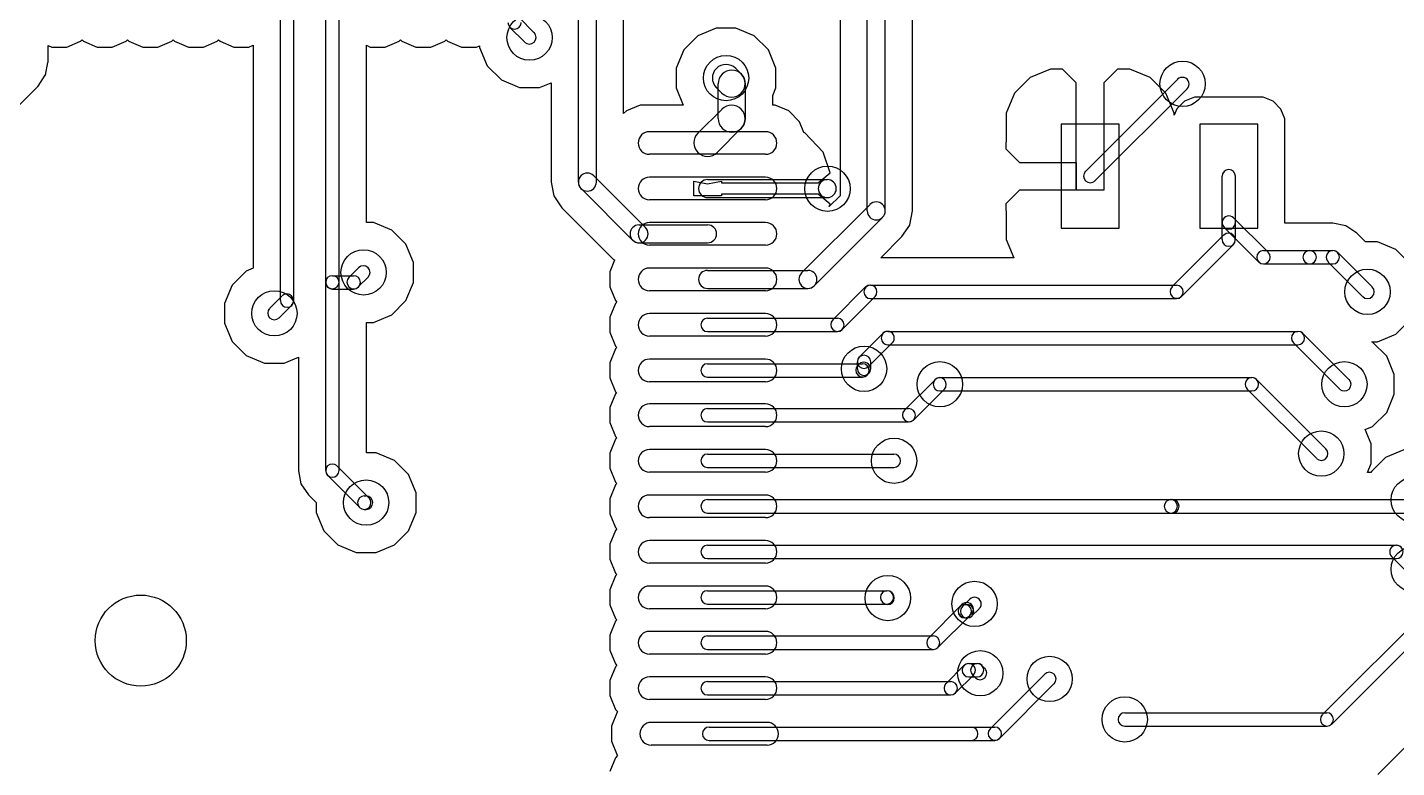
# Model space of a CAD drawing. Extents: x 32880 to 68030, y 27285 to 49782.
# Drawn here: x 40008 to 45931, y 41748 to 44951 of the extents above; entities that cross this region are included whole.
import ezdxf

# ---------------------------------------------------------------- set-up
doc = ezdxf.new("R2010")
doc.units = 0
doc.layers.add('BLACK', color=1, linetype='CONTINUOUS')

msp = doc.modelspace()

# ---------------------------------------------------------------- linework, layer by layer
at = {"layer": 'BLACK'}
for p, q in [((42391, 44282), (42391, 45932)), ((42469, 44282), (42469, 45932)), ((42587, 44579), (42587, 45932)), ((42587, 44579), (42587, 45932)), ((41102, 43769), (41102, 45289)), ((41160, 43769), (41160, 45289)), ((41298, 43849), (41298, 45289)), ((41356, 43849), (41356, 45289)), ((43641, 44157), (43641, 45107)), ((43719, 44157), (43719, 45107)), ((43837, 44157), (43837, 45107)), ((43837, 44157), (43837, 45107)), ((43523, 45042), (43523, 44222)), ((43523, 45042), (43523, 44222)), ((42136, 44992), (42199, 44929)), ((42095, 44951), (42158, 44888)), ((42908, 44915), (42847, 44854)), ((42908, 44915), (42847, 44854)), ((42987, 44948), (42908, 44915)), ((42987, 44948), (42908, 44915)), ((43073, 44948), (42987, 44948)), ((43073, 44948), (42987, 44948)), ((43152, 44915), (43073, 44948)), ((43152, 44915), (43073, 44948)), ((43213, 44854), (43152, 44915)), ((43213, 44854), (43152, 44915)), ((40097, 44801), (40097, 44873)), ((40097, 44873), (40113, 44866)), ((40097, 44801), (40097, 44873)), ((40097, 44873), (40113, 44866)), ((40113, 44866), (40178, 44866)), ((40113, 44866), (40178, 44866)), ((40178, 44866), (40238, 44891)), ((40178, 44866), (40238, 44891)), ((40238, 44891), (40244, 44897)), ((40238, 44891), (40244, 44897)), ((40244, 44897), (40250, 44891)), ((40244, 44897), (40250, 44891)), ((40250, 44891), (40310, 44866)), ((40250, 44891), (40310, 44866)), ((40310, 44866), (40375, 44866)), ((40310, 44866), (40375, 44866)), ((40375, 44866), (40435, 44891)), ((40375, 44866), (40435, 44891)), ((40435, 44891), (40441, 44897)), ((40435, 44891), (40441, 44897)), ((40441, 44897), (40447, 44891)), ((40441, 44897), (40447, 44891)), ((40447, 44891), (40507, 44866)), ((40447, 44891), (40507, 44866)), ((40507, 44866), (40572, 44866)), ((40507, 44866), (40572, 44866)), ((40572, 44866), (40632, 44891)), ((40572, 44866), (40632, 44891)), ((40632, 44891), (40638, 44897)), ((40632, 44891), (40638, 44897)), ((40638, 44897), (40644, 44891)), ((40638, 44897), (40644, 44891)), ((40644, 44891), (40704, 44866)), ((40644, 44891), (40704, 44866)), ((40704, 44866), (40769, 44866)), ((40704, 44866), (40769, 44866)), ((40769, 44866), (40829, 44891)), ((40769, 44866), (40829, 44891)), ((40829, 44891), (40835, 44897)), ((40829, 44891), (40835, 44897)), ((40835, 44897), (40841, 44891)), ((40835, 44897), (40841, 44891)), ((40841, 44891), (40901, 44866)), ((40841, 44891), (40901, 44866)), ((40901, 44866), (40966, 44866)), ((40901, 44866), (40966, 44866)), ((40966, 44866), (40984, 44874)), ((40966, 44866), (40984, 44874)), ((40984, 44874), (40984, 43910)), ((40984, 44874), (40984, 43910)), ((41474, 44107), (41474, 44874)), ((41474, 44874), (41491, 44866)), ((41474, 44107), (41474, 44874)), ((41474, 44874), (41491, 44866)), ((41491, 44866), (41556, 44866)), ((41491, 44866), (41556, 44866)), ((41556, 44866), (41616, 44891)), ((41556, 44866), (41616, 44891)), ((41616, 44891), (41622, 44897)), ((41616, 44891), (41622, 44897)), ((41622, 44897), (41628, 44891)), ((41622, 44897), (41628, 44891)), ((41628, 44891), (41688, 44866)), ((41628, 44891), (41688, 44866)), ((41688, 44866), (41753, 44866)), ((41688, 44866), (41753, 44866)), ((41753, 44866), (41813, 44891)), ((41753, 44866), (41813, 44891)), ((41813, 44891), (41819, 44897)), ((41813, 44891), (41819, 44897)), ((41819, 44897), (41825, 44891)), ((41819, 44897), (41825, 44891)), ((41825, 44891), (41885, 44866)), ((41825, 44891), (41885, 44866)), ((41885, 44866), (41950, 44866)), ((41885, 44866), (41950, 44866)), ((41950, 44866), (41964, 44872)), ((41950, 44866), (41964, 44872)), ((41964, 44872), (41964, 44864)), ((41964, 44872), (41964, 44864)), ((41964, 44864), (41997, 44785)), ((41964, 44864), (41997, 44785)), ((42847, 44854), (42814, 44775)), ((42847, 44854), (42814, 44775)), ((43246, 44775), (43213, 44854)), ((43246, 44775), (43213, 44854)), ((40086, 44745), (40096, 44800)), ((40086, 44745), (40096, 44800)), ((40096, 44800), (40097, 44801)), ((40096, 44800), (40097, 44801)), ((41997, 44785), (42058, 44724)), ((41997, 44785), (42058, 44724)), ((40054, 44697), (40085, 44744)), ((40054, 44697), (40085, 44744)), ((40085, 44744), (40086, 44745)), ((40085, 44744), (40086, 44745)), ((42058, 44724), (42137, 44691)), ((42058, 44724), (42137, 44691)), ((42814, 44775), (42814, 44689)), ((42814, 44775), (42814, 44689)), ((43072, 44774), (43096, 44750)), ((43246, 44689), (43246, 44775)), ((43246, 44689), (43246, 44775)), ((44345, 44734), (44278, 44667)), ((44345, 44734), (44278, 44667)), ((44433, 44770), (44345, 44734)), ((44433, 44770), (44345, 44734)), ((44486, 44771), (44433, 44770)), ((44486, 44771), (44433, 44770)), ((44545, 44712), (44486, 44771)), ((44545, 44712), (44486, 44771)), ((44585, 44328), (44984, 44727)), ((44724, 44771), (44665, 44712)), ((44724, 44771), (44665, 44712)), ((44777, 44770), (44724, 44771)), ((44777, 44770), (44724, 44771)), ((44865, 44734), (44777, 44770)), ((44865, 44734), (44777, 44770)), ((44932, 44667), (44865, 44734)), ((44932, 44667), (44865, 44734)), ((39738, 44381), (40053, 44696)), ((39738, 44381), (40053, 44696)), ((40053, 44696), (40053, 44697)), ((40053, 44697), (40054, 44697)), ((40053, 44696), (40053, 44697)), ((40053, 44697), (40054, 44697)), ((42137, 44691), (42223, 44691)), ((42137, 44691), (42223, 44691)), ((42223, 44691), (42273, 44712)), ((42223, 44691), (42273, 44712)), ((42273, 44712), (42273, 44282)), ((42273, 44712), (42273, 44282)), ((42814, 44689), (42844, 44615)), ((42814, 44689), (42844, 44615)), ((42988, 44690), (43012, 44666)), ((42996, 44557), (42996, 44707)), ((43114, 44557), (43114, 44707)), ((43232, 44656), (43246, 44689)), ((43232, 44656), (43246, 44689)), ((44278, 44667), (44242, 44580)), ((44278, 44667), (44242, 44580)), ((44545, 44367), (44545, 44712)), ((44545, 44367), (44545, 44712)), ((44626, 44287), (45025, 44686)), ((44665, 44712), (44665, 44407)), ((44665, 44712), (44665, 44407)), ((44968, 44580), (44932, 44667)), ((44968, 44580), (44932, 44667)), ((42659, 44615), (42599, 44590)), ((42659, 44615), (42599, 44590)), ((42844, 44615), (42659, 44615)), ((42844, 44615), (42659, 44615)), ((43232, 44615), (43232, 44656)), ((43232, 44615), (43232, 44656)), ((43242, 44615), (43232, 44615)), ((43242, 44615), (43232, 44615)), ((43302, 44590), (43242, 44615)), ((43302, 44590), (43242, 44615)), ((45014, 44632), (44980, 44599)), ((45014, 44632), (44980, 44599)), ((45057, 44650), (45014, 44632)), ((45057, 44650), (45014, 44632)), ((45307, 44650), (45057, 44650)), ((45307, 44650), (45057, 44650)), ((45354, 44650), (45307, 44650)), ((45354, 44650), (45307, 44650)), ((45397, 44632), (45354, 44650)), ((45397, 44632), (45354, 44650)), ((45430, 44598), (45397, 44632)), ((45430, 44598), (45397, 44632)), ((42599, 44590), (42587, 44579)), ((42599, 44590), (42587, 44579)), ((43013, 44598), (42908, 44493)), ((43348, 44543), (43302, 44590)), ((43348, 44543), (43302, 44590)), ((44242, 44580), (44242, 44485)), ((44242, 44580), (44242, 44485)), ((44980, 44599), (44968, 44571)), ((44980, 44599), (44968, 44571)), ((44968, 44571), (44968, 44580)), ((44968, 44571), (44968, 44580)), ((45448, 44555), (45430, 44598)), ((45448, 44555), (45430, 44598)), ((45448, 44105), (45448, 44555)), ((45448, 44105), (45448, 44555)), ((43201, 44500), (42699, 44500)), ((43096, 44515), (42991, 44410)), ((43367, 44497), (43348, 44543)), ((43367, 44497), (43348, 44543)), ((43371, 44495), (43367, 44497)), ((43371, 44495), (43367, 44497)), ((43450, 44412), (43371, 44495)), ((43450, 44412), (43371, 44495)), ((44480, 44532), (44480, 44082)), ((44730, 44532), (44480, 44532)), ((44730, 44082), (44730, 44532)), ((45080, 44532), (45080, 44082)), ((45330, 44532), (45080, 44532)), ((45330, 44082), (45330, 44532)), ((44242, 44485), (44241, 44426)), ((44242, 44485), (44241, 44426)), ((43201, 44402), (42699, 44402)), ((43480, 44322), (43450, 44412)), ((43480, 44322), (43450, 44412)), ((44241, 44426), (44300, 44367)), ((44241, 44426), (44300, 44367)), ((44665, 44407), (44665, 44367)), ((44665, 44407), (44665, 44367)), ((42458, 44309), (42681, 44086)), ((43428, 44278), (43480, 44322)), ((43428, 44278), (43480, 44322)), ((44300, 44367), (44545, 44367)), ((44300, 44367), (44545, 44367)), ((44545, 44247), (44545, 44367)), ((44545, 44367), (44545, 44247)), ((44545, 44247), (44545, 44367)), ((44545, 44367), (44545, 44247)), ((44665, 44367), (44665, 44247)), ((44665, 44367), (44665, 44247)), ((42273, 44282), (42285, 44222)), ((42273, 44282), (42285, 44222)), ((42403, 44254), (42626, 44031)), ((43201, 44303), (42699, 44303)), ((42890, 44278), (42890, 44286)), ((42890, 44286), (42950, 44274)), ((42890, 44278), (42890, 44286)), ((42890, 44286), (42950, 44274)), ((42890, 44230), (42890, 44278)), ((42890, 44230), (42890, 44278)), ((42950, 44293), (43468, 44293)), ((42950, 44274), (43010, 44286)), ((42950, 44274), (43010, 44286)), ((43010, 44286), (43010, 44278)), ((43010, 44286), (43010, 44278)), ((43010, 44278), (43428, 44278)), ((43010, 44278), (43428, 44278)), ((45176, 44033), (45176, 44307)), ((45176, 44107), (45176, 44307)), ((45234, 44033), (45234, 44307)), ((45234, 44107), (45234, 44307)), ((42285, 44222), (42319, 44171)), ((42285, 44222), (42319, 44171)), ((43201, 44205), (42699, 44205)), ((42890, 44222), (42890, 44230)), ((42890, 44222), (42890, 44230)), ((43010, 44222), (42890, 44222)), ((43010, 44222), (42890, 44222)), ((42950, 44215), (43468, 44215)), ((43428, 44230), (43010, 44230)), ((43010, 44230), (43010, 44222)), ((43428, 44230), (43010, 44230)), ((43010, 44230), (43010, 44222)), ((43480, 44186), (43428, 44230)), ((43480, 44186), (43428, 44230)), ((43523, 44222), (43476, 44176)), ((43523, 44222), (43476, 44176)), ((44300, 44247), (44241, 44188)), ((44300, 44247), (44241, 44188)), ((44505, 44247), (44300, 44247)), ((44505, 44247), (44300, 44247)), ((44545, 44247), (44505, 44247)), ((44545, 44247), (44505, 44247)), ((44665, 44247), (44545, 44247)), ((44665, 44247), (44545, 44247)), ((42319, 44171), (42542, 43948)), ((42319, 44171), (42542, 43948)), ((43652, 44184), (43357, 43889)), ((43476, 44176), (43480, 44186)), ((43476, 44176), (43480, 44186)), ((43825, 44097), (43837, 44157)), ((43825, 44097), (43837, 44157)), ((44241, 44188), (44242, 44129)), ((44241, 44188), (44242, 44129)), ((41505, 44107), (41474, 44107)), ((41505, 44107), (41474, 44107)), ((41584, 44074), (41505, 44107)), ((41584, 44074), (41505, 44107)), ((41645, 44013), (41584, 44074)), ((41645, 44013), (41584, 44074)), ((42654, 44097), (42950, 44097)), ((43201, 44107), (42699, 44107)), ((43707, 44129), (43412, 43834)), ((43791, 44046), (43825, 44096)), ((43791, 44046), (43825, 44096)), ((43825, 44096), (43825, 44097)), ((43825, 44096), (43825, 44097)), ((44242, 44129), (44242, 44034)), ((44242, 44129), (44242, 44034)), ((44480, 44082), (44730, 44082)), ((45080, 44082), (45330, 44082)), ((45334, 43937), (45185, 44086)), ((45375, 43978), (45226, 44127)), ((45448, 44104), (45448, 44105)), ((45448, 44104), (45448, 44105)), ((45555, 44104), (45448, 44104)), ((45555, 44104), (45448, 44104)), ((45655, 44104), (45555, 44104)), ((45655, 44104), (45555, 44104)), ((45712, 44093), (45655, 44104)), ((45712, 44093), (45655, 44104)), ((45759, 44061), (45712, 44093)), ((45759, 44061), (45712, 44093)), ((41678, 43934), (41645, 44013)), ((41678, 43934), (41645, 44013)), ((42654, 44019), (42950, 44019)), ((43699, 43954), (43791, 44046)), ((43699, 43954), (43791, 44046)), ((44242, 44034), (44275, 43954)), ((44242, 44034), (44275, 43954)), ((45184, 44053), (44959, 43828)), ((45225, 44012), (45000, 43787)), ((45797, 44023), (45759, 44061)), ((45797, 44023), (45759, 44061)), ((45848, 44023), (45797, 44023)), ((45848, 44023), (45797, 44023)), ((45927, 43990), (45848, 44023)), ((45927, 43990), (45848, 44023)), ((43201, 44009), (42699, 44009)), ((44275, 43954), (43699, 43954)), ((44275, 43954), (43699, 43954)), ((45355, 43986), (45555, 43986)), ((45555, 43986), (45655, 43986)), ((45825, 43828), (45676, 43977)), ((45988, 43929), (45927, 43990)), ((45988, 43929), (45927, 43990)), ((40954, 43897), (40893, 43836)), ((40954, 43897), (40893, 43836)), ((40984, 43910), (40954, 43897)), ((40984, 43910), (40954, 43897)), ((41441, 43912), (41398, 43869)), ((41678, 43848), (41678, 43934)), ((41678, 43848), (41678, 43934)), ((42547, 43944), (42527, 43894)), ((42547, 43944), (42527, 43894)), ((42527, 43894), (42527, 43829)), ((42527, 43894), (42527, 43829)), ((42542, 43948), (42543, 43947)), ((42542, 43948), (42543, 43947)), ((42543, 43947), (42547, 43945)), ((42543, 43947), (42547, 43945)), ((42547, 43945), (42547, 43944)), ((42547, 43945), (42547, 43944)), ((43201, 43910), (42699, 43910)), ((42950, 43900), (43384, 43900)), ((45355, 43928), (45555, 43928)), ((45555, 43928), (45655, 43928)), ((45784, 43787), (45635, 43936)), ((40893, 43836), (40860, 43757)), ((40893, 43836), (40860, 43757)), ((41298, 43034), (41298, 43848)), ((41327, 43877), (41419, 43877)), ((41356, 43034), (41356, 43848)), ((41482, 43871), (41439, 43828)), ((41645, 43769), (41678, 43848)), ((41645, 43769), (41678, 43848)), ((43655, 43836), (44979, 43836)), ((41109, 43789), (41056, 43736)), ((41327, 43819), (41419, 43819)), ((42527, 43829), (42552, 43769)), ((42527, 43829), (42552, 43769)), ((43201, 43812), (42699, 43812)), ((42950, 43822), (43384, 43822)), ((43634, 43828), (43491, 43685)), ((43675, 43787), (43532, 43644)), ((43655, 43778), (44979, 43778)), ((40860, 43757), (40860, 43671)), ((40860, 43757), (40860, 43671)), ((41150, 43748), (41097, 43695)), ((41584, 43708), (41645, 43769)), ((41584, 43708), (41645, 43769)), ((42552, 43757), (42527, 43697)), ((42552, 43757), (42527, 43697)), ((42552, 43769), (42557, 43763)), ((42552, 43769), (42557, 43763)), ((42557, 43763), (42552, 43757)), ((42557, 43763), (42552, 43757)), ((40860, 43671), (40893, 43592)), ((40860, 43671), (40893, 43592)), ((41474, 43111), (41474, 43675)), ((41474, 43675), (41505, 43675)), ((41474, 43111), (41474, 43675)), ((41474, 43675), (41505, 43675)), ((41505, 43675), (41584, 43708)), ((41505, 43675), (41584, 43708)), ((42527, 43697), (42527, 43632)), ((42527, 43697), (42527, 43632)), ((43201, 43713), (42699, 43713)), ((42950, 43693), (43512, 43693)), ((45927, 43624), (45988, 43685)), ((45927, 43624), (45988, 43685)), ((42527, 43632), (42552, 43572)), ((42527, 43632), (42552, 43572)), ((43201, 43615), (42699, 43615)), ((42950, 43635), (43512, 43635)), ((43607, 43526), (43708, 43627)), ((43730, 43636), (45504, 43636)), ((45526, 43627), (45725, 43428)), ((45848, 43591), (45927, 43624)), ((45848, 43591), (45927, 43624)), ((40893, 43592), (40954, 43531)), ((40893, 43592), (40954, 43531)), ((42552, 43560), (42527, 43500)), ((42552, 43560), (42527, 43500)), ((42552, 43572), (42557, 43566)), ((42552, 43572), (42557, 43566)), ((42557, 43566), (42552, 43560)), ((42557, 43566), (42552, 43560)), ((43648, 43485), (43749, 43586)), ((43730, 43578), (45504, 43578)), ((45485, 43586), (45684, 43387)), ((45827, 43590), (45824, 43591)), ((45824, 43591), (45848, 43591)), ((45827, 43590), (45824, 43591)), ((45824, 43591), (45848, 43591)), ((45888, 43529), (45827, 43590)), ((45888, 43529), (45827, 43590)), ((40954, 43531), (41033, 43498)), ((40954, 43531), (41033, 43498)), ((41033, 43498), (41119, 43498)), ((41033, 43498), (41119, 43498)), ((41119, 43498), (41180, 43524)), ((41119, 43498), (41180, 43524)), ((41180, 43524), (41180, 43033)), ((41180, 43524), (41180, 43033)), ((42527, 43500), (42527, 43435)), ((42527, 43500), (42527, 43435)), ((43201, 43516), (42699, 43516)), ((42950, 43496), (43620, 43496)), ((43598, 43474), (43598, 43504)), ((43600, 43489), (43605, 43494)), ((43656, 43474), (43656, 43504)), ((45921, 43450), (45888, 43529)), ((45921, 43450), (45888, 43529)), ((42527, 43435), (42552, 43375)), ((42527, 43435), (42552, 43375)), ((42950, 43438), (43620, 43438)), ((43641, 43448), (43646, 43453)), ((43934, 43427), (43801, 43294)), ((43955, 43436), (45305, 43436)), ((45625, 43128), (45326, 43427)), ((45921, 43364), (45921, 43450)), ((45921, 43364), (45921, 43450)), ((42552, 43366), (42527, 43306)), ((42552, 43366), (42527, 43306)), ((42552, 43375), (42556, 43371)), ((42552, 43375), (42556, 43371)), ((42556, 43371), (42552, 43366)), ((42556, 43371), (42552, 43366)), ((43201, 43418), (42699, 43418)), ((43975, 43386), (43842, 43253)), ((43955, 43378), (45305, 43378)), ((45584, 43087), (45285, 43386)), ((45888, 43285), (45921, 43364)), ((45888, 43285), (45921, 43364)), ((42527, 43306), (42527, 43241)), ((42527, 43306), (42527, 43241)), ((43201, 43322), (42699, 43322)), ((42950, 43302), (43820, 43302)), ((42950, 43244), (43820, 43244)), ((45827, 43224), (45888, 43285)), ((45827, 43224), (45888, 43285)), ((42527, 43241), (42552, 43181)), ((42527, 43241), (42552, 43181)), ((43201, 43224), (42699, 43224)), ((45795, 43211), (45827, 43224)), ((45795, 43211), (45827, 43224)), ((45821, 43150), (45795, 43211)), ((45821, 43150), (45795, 43211)), ((42552, 43169), (42527, 43109)), ((42552, 43169), (42527, 43109)), ((42552, 43181), (42557, 43175)), ((42552, 43181), (42557, 43175)), ((42557, 43175), (42552, 43169)), ((42557, 43175), (42552, 43169)), ((43201, 43125), (42699, 43125)), ((45821, 43064), (45821, 43150)), ((45821, 43064), (45821, 43150)), ((41516, 43111), (41474, 43111)), ((41516, 43111), (41474, 43111)), ((41595, 43078), (41516, 43111)), ((41595, 43078), (41516, 43111)), ((41656, 43017), (41595, 43078)), ((41656, 43017), (41595, 43078)), ((42527, 43109), (42527, 43044)), ((42527, 43109), (42527, 43044)), ((42950, 43105), (43756, 43105)), ((45805, 43026), (45821, 43064)), ((45805, 43026), (45821, 43064)), ((45883, 43090), (45822, 43029)), ((45883, 43090), (45822, 43029)), ((45962, 43123), (45883, 43090)), ((45962, 43123), (45883, 43090)), ((41180, 43033), (41191, 42976)), ((41180, 43033), (41191, 42976)), ((41307, 43012), (41444, 42875)), ((41348, 43053), (41485, 42916)), ((41689, 42938), (41656, 43017)), ((41689, 42938), (41656, 43017)), ((42527, 43044), (42552, 42984)), ((42527, 43044), (42552, 42984)), ((43201, 43027), (42699, 43027)), ((42950, 43047), (43756, 43047)), ((45820, 43026), (45805, 43026)), ((45820, 43026), (45805, 43026)), ((45822, 43029), (45820, 43026)), ((45822, 43029), (45820, 43026)), ((41191, 42976), (41223, 42929)), ((41191, 42976), (41223, 42929)), ((42552, 42972), (42527, 42912)), ((42552, 42972), (42527, 42912)), ((42552, 42984), (42557, 42978)), ((42552, 42984), (42557, 42978)), ((42557, 42978), (42552, 42972)), ((42557, 42978), (42552, 42972)), ((41223, 42929), (41257, 42895)), ((41223, 42929), (41257, 42895)), ((41257, 42895), (41257, 42852)), ((41257, 42895), (41257, 42852)), ((41465, 42924), (41473, 42924)), ((41689, 42852), (41689, 42938)), ((41689, 42852), (41689, 42938)), ((42527, 42912), (42527, 42847)), ((42527, 42912), (42527, 42847)), ((43201, 42928), (42699, 42928)), ((42950, 42908), (44954, 42908)), ((44955, 42908), (45977, 42908)), ((44955, 42908), (44961, 42908)), ((41257, 42852), (41290, 42773)), ((41257, 42852), (41290, 42773)), ((41465, 42866), (41473, 42866)), ((41656, 42773), (41689, 42852)), ((41656, 42773), (41689, 42852)), ((42527, 42847), (42552, 42787)), ((42527, 42847), (42552, 42787)), ((43201, 42830), (42699, 42830)), ((42950, 42850), (44954, 42850)), ((44955, 42850), (45977, 42850)), ((44955, 42850), (44961, 42850)), ((46479, 42847), (45610, 41978)), ((41290, 42773), (41351, 42712)), ((41290, 42773), (41351, 42712)), ((41595, 42712), (41656, 42773)), ((41595, 42712), (41656, 42773)), ((42552, 42775), (42527, 42715)), ((42552, 42775), (42527, 42715)), ((42552, 42787), (42557, 42781)), ((42552, 42787), (42557, 42781)), ((42557, 42781), (42552, 42775)), ((42557, 42781), (42552, 42775)), ((46520, 42806), (45651, 41937)), ((41351, 42712), (41430, 42679)), ((41351, 42712), (41430, 42679)), ((41516, 42679), (41595, 42712)), ((41516, 42679), (41595, 42712)), ((42527, 42715), (42527, 42650)), ((42527, 42715), (42527, 42650)), ((43201, 42731), (42699, 42731)), ((42950, 42711), (45930, 42711)), ((41430, 42679), (41516, 42679)), ((41430, 42679), (41516, 42679)), ((42527, 42650), (42552, 42590)), ((42527, 42650), (42552, 42590)), ((42950, 42653), (45930, 42653)), ((45984, 42587), (45909, 42662)), ((42552, 42590), (42557, 42584)), ((42552, 42590), (42557, 42584)), ((43201, 42633), (42699, 42633)), ((42552, 42578), (42527, 42518)), ((42552, 42578), (42527, 42518)), ((42557, 42584), (42552, 42578)), ((42557, 42584), (42552, 42578)), ((43201, 42534), (42699, 42534)), ((42527, 42518), (42527, 42453)), ((42527, 42518), (42527, 42453)), ((42950, 42514), (43726, 42514)), ((43747, 42506), (43750, 42503)), ((44053, 42446), (44084, 42477)), ((42527, 42453), (42552, 42393)), ((42527, 42453), (42552, 42393)), ((43201, 42436), (42699, 42436)), ((42950, 42456), (43726, 42456)), ((43706, 42465), (43709, 42462)), ((43907, 42310), (44042, 42445)), ((44042, 42446), (44051, 42455)), ((44063, 42454), (44073, 42454)), ((44083, 42405), (44092, 42414)), ((44094, 42405), (44125, 42436)), ((42552, 42382), (42527, 42322)), ((42552, 42382), (42527, 42322)), ((42552, 42393), (42557, 42388)), ((42552, 42393), (42557, 42388)), ((42557, 42388), (42552, 42382)), ((42557, 42388), (42552, 42382)), ((43948, 42269), (44083, 42404)), ((44063, 42396), (44073, 42396)), ((42527, 42322), (42527, 42257)), ((42527, 42322), (42527, 42257)), ((43201, 42338), (42699, 42338)), ((42950, 42318), (43926, 42318)), ((42527, 42257), (42552, 42197)), ((42527, 42257), (42552, 42197)), ((43201, 42240), (42699, 42240)), ((42950, 42260), (43926, 42260)), ((42552, 42185), (42527, 42125)), ((42552, 42185), (42527, 42125)), ((42552, 42197), (42557, 42191)), ((42552, 42197), (42557, 42191)), ((42557, 42191), (42552, 42185)), ((42557, 42191), (42552, 42185)), ((43982, 42113), (44059, 42190)), ((44080, 42199), (44116, 42199)), ((44137, 42191), (44150, 42178)), ((42527, 42125), (42527, 42060)), ((42527, 42125), (42527, 42060)), ((43201, 42141), (42699, 42141)), ((42950, 42121), (44002, 42121)), ((44023, 42072), (44100, 42149)), ((44080, 42141), (44116, 42141)), ((44096, 42150), (44109, 42137)), ((44409, 42153), (44172, 41916)), ((42527, 42060), (42552, 42000)), ((42527, 42060), (42552, 42000)), ((42950, 42063), (44002, 42063)), ((44450, 42112), (44213, 41875)), ((42552, 42000), (42561, 41991)), ((42552, 42000), (42561, 41991)), ((43201, 42043), (42699, 42043)), ((42559, 41988), (42534, 41928)), ((42559, 41988), (42534, 41928)), ((42561, 41991), (42559, 41988)), ((42561, 41991), (42559, 41988)), ((43208, 41944), (42706, 41944)), ((44755, 41986), (45629, 41986)), ((42534, 41928), (42534, 41863)), ((42534, 41928), (42534, 41863)), ((42957, 41924), (44193, 41924)), ((42957, 41924), (44091, 41924)), ((44755, 41928), (45629, 41928)), ((42534, 41863), (42559, 41803)), ((42534, 41863), (42559, 41803)), ((43208, 41846), (42706, 41846)), ((42957, 41866), (44193, 41866)), ((42957, 41866), (44091, 41866)), ((45850, 41719), (46009, 41878)), ((42552, 41791), (42527, 41731)), ((42552, 41791), (42527, 41731)), ((42561, 41801), (42552, 41791)), ((42561, 41801), (42552, 41791)), ((42559, 41803), (42561, 41801)), ((42559, 41803), (42561, 41801))]:
    msp.add_line(p, q, dxfattribs=at)
for centre, radius in [((42180, 44907), 98), ((43030, 44732), 98), ((45005, 44707), 98), ((43469, 44253), 98), ((41462, 43891), 98), ((45805, 43807), 98), ((41076, 43714), 98), ((43627, 43474), 98), ((43955, 43407), 98), ((45705, 43407), 98), ((45605, 43107), 98), ((43757, 43076), 98), ((46005, 42907), 98), ((41473, 42895), 98), ((46005, 42607), 98), ((43730, 42482), 98), ((44105, 42457), 98), ((40498, 42298), 197), ((44130, 42157), 98), ((44430, 42132), 98), ((44755, 41957), 98)]:
    msp.add_circle(centre, radius, dxfattribs=at)
for centre, radius, start, end in [((42115, 44973), 29, 180, 360), ((42179, 44908), 29, 225, 405), ((43030, 44732), 59, 45, 225), ((43055, 44707), 59, 360, 540), ((43054, 44708), 59, 225, 405), ((45004, 44706), 29, 315, 495), ((43054, 44556), 59, -45, 135), ((43055, 44557), 59, 180, 360), ((42699, 44451), 49, 450, 630), ((42950, 44452), 59, 135, 315), ((43201, 44451), 49, 270, 450), ((42430, 44282), 39, 45, 225), ((44606, 44308), 29, 135, 315), ((45205, 44307), 29, 360, 540), ((45205, 44307), 29, 360, 540), ((42430, 44282), 39, 180, 360), ((42699, 44254), 49, 450, 630), ((42950, 44254), 39, 90, 270), ((43201, 44254), 49, 270, 450), ((43468, 44254), 39, 45, 225), ((43468, 44254), 39, 225, 405), ((43468, 44254), 39, 270, 450), ((43680, 44157), 39, -45, 135), ((43680, 44157), 39, 180, 360), ((45205, 44107), 29, 405, 585), ((42654, 44058), 39, 90, 270), ((42654, 44058), 39, 225, 405), ((42699, 44058), 49, 450, 630), ((42950, 44058), 39, 270, 450), ((43201, 44058), 49, 270, 450), ((45205, 44107), 29, 180, 360), ((45205, 44033), 29, 180, 360), ((45204, 44032), 29, -45, 135), ((45355, 43957), 29, 90, 270), ((45355, 43957), 29, 225, 405), ((45555, 43957), 29, 90, 270), ((45555, 43957), 29, 270, 450), ((45655, 43957), 29, 405, 585), ((45655, 43957), 29, 270, 450), ((41461, 43891), 29, -45, 135), ((42699, 43861), 49, 450, 630), ((42950, 43861), 39, 90, 270), ((43201, 43861), 49, 270, 450), ((43384, 43861), 39, 270, 450), ((41327, 43848), 29, 90, 270), ((41327, 43848), 29, 360, 540), ((41327, 43849), 29, 180, 360), ((41419, 43849), 29, 135, 315), ((41419, 43848), 29, 270, 450), ((43384, 43861), 39, 135, 315), ((43655, 43807), 29, 90, 270), ((43654, 43807), 29, -45, 135), ((44979, 43807), 29, 270, 450), ((41130, 43769), 29, -45, 135), ((44980, 43808), 29, 135, 315), ((45805, 43807), 29, 225, 405), ((41076, 43715), 29, 135, 315), ((41131, 43769), 29, 180, 360), ((42699, 43664), 49, 450, 630), ((42950, 43664), 29, 90, 270), ((43201, 43664), 49, 270, 450), ((43512, 43665), 29, 135, 315), ((43512, 43664), 29, 270, 450), ((43730, 43607), 29, 90, 270), ((43729, 43607), 29, 315, 495), ((45505, 43607), 29, 45, 225), ((45504, 43607), 29, 270, 450), ((42699, 43467), 49, 450, 630), ((42950, 43467), 29, 90, 270), ((43201, 43467), 49, 270, 450), ((43620, 43468), 29, 135, 315), ((43627, 43504), 29, 360, 540), ((43627, 43505), 29, 135, 315), ((43626, 43474), 29, 315, 495), ((43620, 43467), 29, 270, 450), ((43627, 43474), 29, 180, 360), ((43955, 43407), 29, 90, 270), ((43954, 43406), 29, -45, 135), ((45305, 43407), 29, 405, 585), ((45305, 43407), 29, 270, 450), ((45705, 43407), 29, 225, 405), ((42699, 43273), 49, 450, 630), ((42950, 43273), 29, 90, 270), ((43201, 43273), 49, 270, 450), ((43820, 43273), 29, 270, 450), ((43822, 43274), 29, 135, 315), ((42699, 43076), 49, 450, 630), ((43201, 43076), 49, 270, 450), ((45605, 43107), 29, 225, 405), ((42950, 43076), 29, 90, 270), ((43756, 43076), 29, 270, 450), ((41327, 43033), 29, 45, 225), ((41327, 43034), 29, 180, 360), ((41465, 42895), 29, 90, 270), ((41465, 42895), 29, 225, 405), ((41473, 42895), 29, 270, 450), ((42699, 42879), 49, 450, 630), ((42950, 42879), 29, 90, 270), ((43201, 42879), 49, 270, 450), ((44955, 42879), 29, 90, 270), ((44955, 42879), 29, 90, 270), ((44954, 42879), 29, 270, 450), ((44961, 42879), 29, 270, 450), ((42699, 42682), 49, 450, 630), ((42950, 42682), 29, 90, 270), ((43201, 42682), 49, 270, 450), ((45930, 42682), 29, 405, 585), ((45930, 42682), 29, 270, 450), ((42699, 42485), 49, 450, 630), ((43201, 42485), 49, 270, 450), ((42950, 42485), 29, 90, 270), ((43727, 42485), 29, 45, 225), ((43729, 42483), 29, 225, 405), ((43726, 42485), 29, 270, 450), ((44105, 42457), 29, 315, 495), ((44063, 42425), 29, 90, 270), ((44063, 42426), 29, 135, 315), ((44063, 42425), 29, 315, 495), ((44073, 42425), 29, 135, 315), ((44071, 42434), 29, 315, 495), ((44073, 42425), 29, 270, 450), ((42699, 42289), 49, 450, 630), ((42950, 42289), 29, 90, 270), ((43201, 42289), 49, 270, 450), ((43927, 42289), 29, 135, 315), ((43926, 42289), 29, 270, 450), ((44080, 42170), 29, 90, 270), ((44080, 42170), 29, 315, 495), ((44117, 42170), 29, 45, 225), ((44129, 42158), 29, 225, 405), ((44116, 42170), 29, 270, 450), ((42699, 42092), 49, 450, 630), ((42950, 42092), 29, 90, 270), ((43201, 42092), 49, 270, 450), ((44002, 42092), 29, 270, 450), ((44429, 42132), 29, -45, 135), ((44002, 42092), 29, 135, 315), ((42706, 41895), 49, 450, 630), ((43208, 41895), 49, 270, 450), ((44755, 41957), 29, 90, 270), ((45630, 41957), 29, 135, 315), ((45629, 41957), 29, 270, 450), ((42957, 41895), 29, 90, 270), ((42957, 41895), 29, 90, 270), ((44091, 41895), 29, 270, 450), ((44193, 41896), 29, 135, 315), ((44193, 41895), 29, 270, 450)]:
    msp.add_arc(centre, radius, start, end, dxfattribs=at)

doc.saveas('drawing.dxf')
